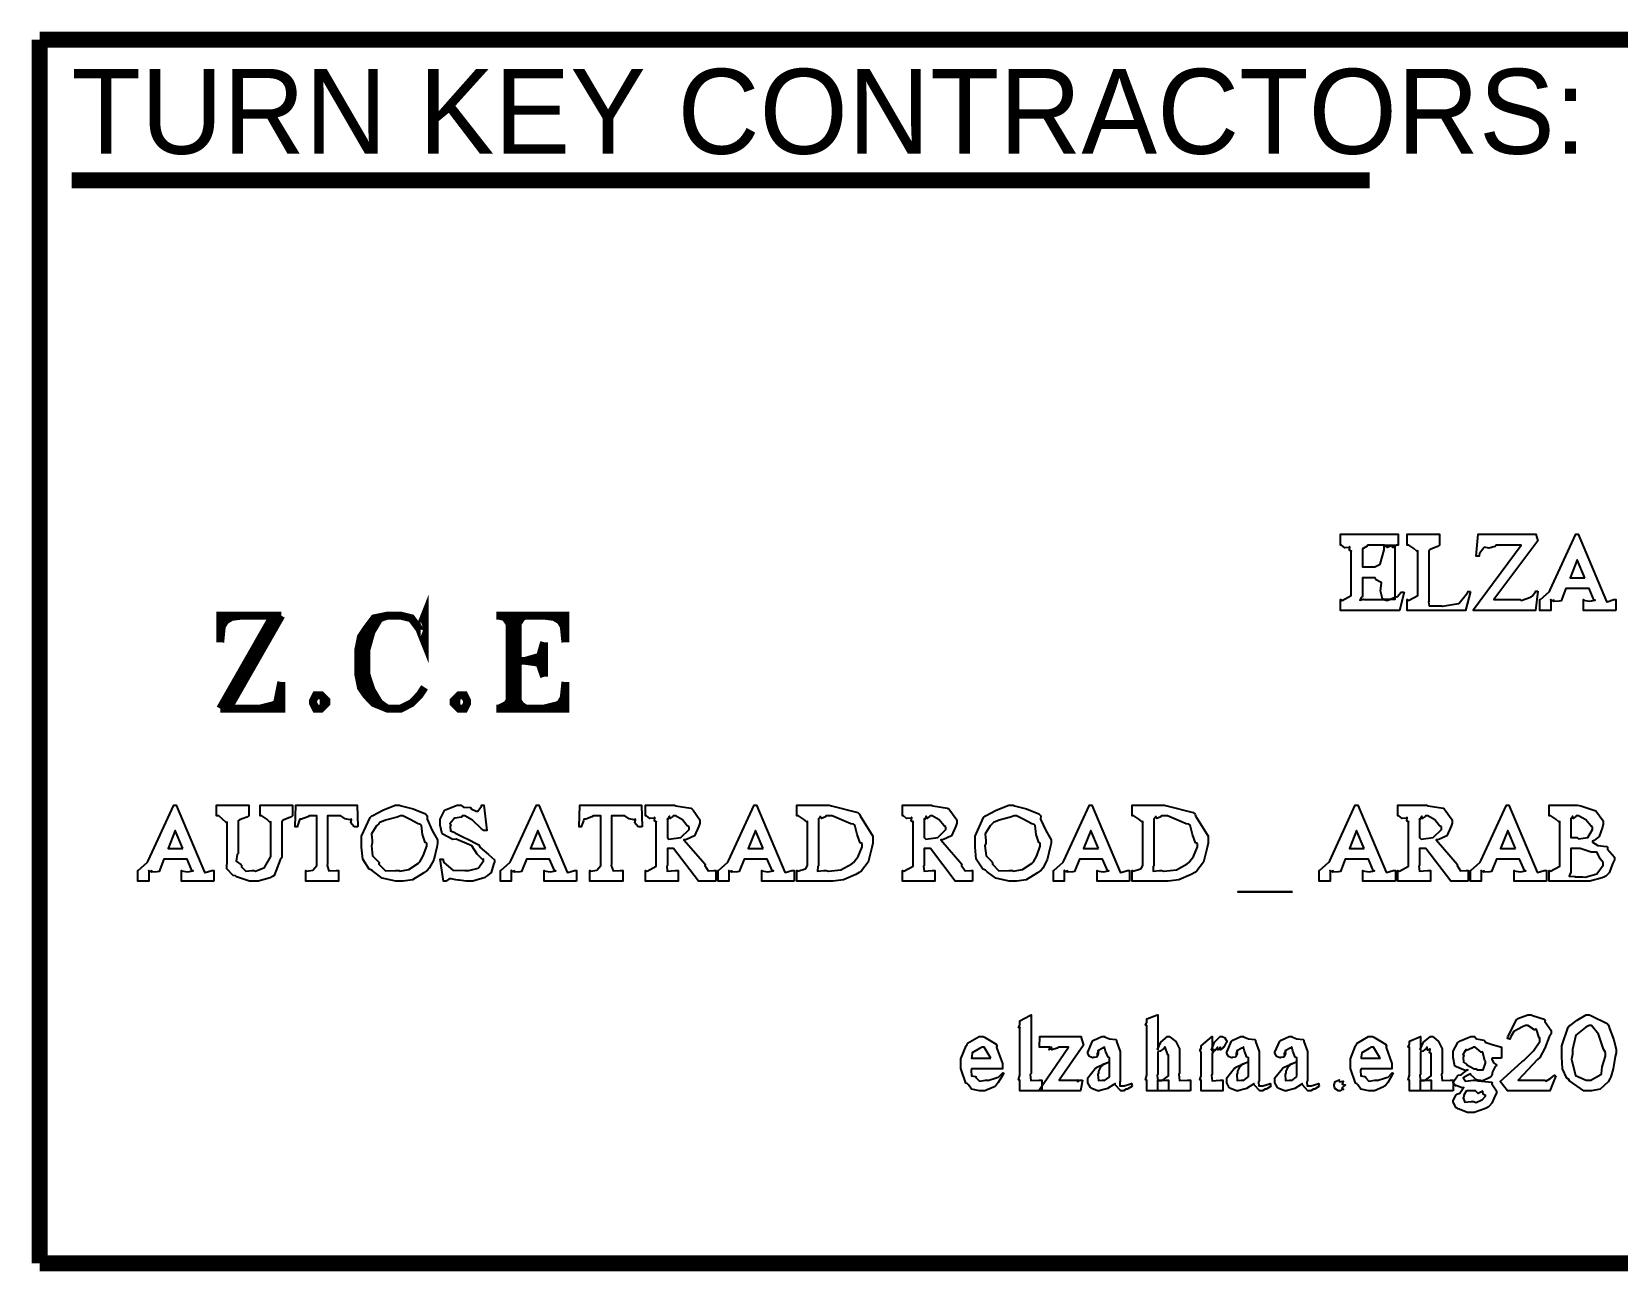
# Model space of a CAD drawing. Extents: x -4.2 to 11.2, y -10.2 to 0.5.
# Drawn here: x 9.066 to 10.062, y -9.132 to -8.354 of the extents above; entities that cross this region are included whole.
import ezdxf

# ---------------------------------------------------------------- set-up
doc = ezdxf.new("R2010")
doc.units = 0
doc.header["$MEASUREMENT"] = 0

msp = doc.modelspace()

# ---------------------------------------------------------------- linework, layer by layer
at = {"color": 0}
for points, const_width in [([(11.13613, -8.35889), (9.07114, -8.35889), (11.13613, -8.35889), (9.07114, -8.35889), (11.13613, -8.35889)], 0.01), ([(9.24447, -8.77057), (9.24279, -8.77393), (9.24279, -8.77556), (9.24447, -8.77892), (9.24779, -8.77892), (9.25115, -8.77556), (9.25115, -8.77393), (9.24779, -8.77057), (9.24447, -8.77057)], 0.005), ([(9.33449, -8.77057), (9.33112, -8.77393), (9.33112, -8.77556), (9.33449, -8.77892), (9.33779, -8.77892), (9.33947, -8.77556), (9.33947, -8.77393), (9.33779, -8.77057), (9.33449, -8.77057)], 0.005), ([(9.24447, -8.77393), (9.24447, -8.77556), (9.24779, -8.77556), (9.24779, -8.77393), (9.24447, -8.77393)], 0.005), ([(9.33449, -8.77393), (9.33449, -8.77556), (9.33779, -8.77556), (9.33779, -8.77393), (9.33449, -8.77393)], 0.005)]:
    msp.add_lwpolyline(points, close=True, dxfattribs=dict(at, const_width=const_width))
for points, const_width in [([(9.07114, -9.12723), (9.07114, -8.35889)], 0.01), ([(9.09115, -8.44721), (9.90615, -8.44721)], 0.01), ([(9.30947, -8.72891), (9.31278, -8.72054), (9.31278, -8.73725), (9.30947, -8.72891), (9.30449, -8.72223), (9.29781, -8.72054), (9.28946, -8.72054), (9.28115, -8.72223), (9.27617, -8.72891), (9.27281, -8.73389), (9.27111, -8.74225), (9.27111, -8.75722), (9.27281, -8.76557), (9.27617, -8.77057), (9.28115, -8.77556), (9.28946, -8.77892), (9.29781, -8.77892), (9.30449, -8.77556), (9.30947, -8.77057), (9.31278, -8.76557)], 0.005), ([(9.22283, -8.72054), (9.18447, -8.72054), (9.18447, -8.73725)], 0.005), ([(9.21779, -8.72054), (9.18447, -8.77892)], 0.005), ([(9.18615, -8.72054), (9.18447, -8.73725)], 0.005), ([(9.18947, -8.72054), (9.18447, -8.72891)], 0.005), ([(9.19283, -8.72054), (9.18447, -8.72559)], 0.005), ([(9.19782, -8.72054), (9.18447, -8.72223)], 0.005), ([(9.21947, -8.72054), (9.18615, -8.77892)], 0.005), ([(9.22283, -8.72054), (9.18947, -8.77892)], 0.005), ([(9.28946, -8.72054), (9.28446, -8.72223), (9.27947, -8.73059), (9.27617, -8.74225), (9.27617, -8.75722), (9.27947, -8.76725), (9.28446, -8.77556), (9.28946, -8.77892)], 0.005), ([(9.35782, -8.72054), (9.40117, -8.72054), (9.40117, -8.73725)], 0.005), ([(9.3595, -8.72054), (9.36611, -8.72223)], 0.005), ([(9.36281, -8.72054), (9.36611, -8.72559)], 0.005), ([(9.36611, -8.72054), (9.36611, -8.77892)], 0.005), ([(9.37117, -8.72054), (9.37117, -8.77892)], 0.005), ([(9.37447, -8.72054), (9.37117, -8.72559)], 0.005), ([(9.37615, -8.72054), (9.37117, -8.72223)], 0.005), ([(9.38782, -8.72054), (9.40117, -8.72223)], 0.005), ([(9.39281, -8.72054), (9.40117, -8.72559)], 0.005), ([(9.39611, -8.72054), (9.40117, -8.72891)], 0.005), ([(9.39949, -8.72054), (9.40117, -8.73725)], 0.005), ([(9.27947, -8.72891), (9.27617, -8.73389), (9.27281, -8.74225), (9.27281, -8.75722), (9.27617, -8.76557), (9.27947, -8.77057)], 0.005), ([(9.36779, -8.72223), (9.36779, -8.77556)], 0.005), ([(9.38782, -8.73725), (9.38446, -8.74892), (9.38782, -8.75891)], 0.005), ([(9.38782, -8.73725), (9.38782, -8.75891)], 0.005), ([(9.38782, -8.74556), (9.37615, -8.74892), (9.38782, -8.75054)], 0.005), ([(9.37117, -8.74892), (9.38782, -8.74892)], 0.005), ([(9.38782, -8.74225), (9.38282, -8.74892), (9.38782, -8.75391)], 0.005), ([(9.18447, -8.77892), (9.22283, -8.77892), (9.22283, -8.76221)], 0.005), ([(9.21779, -8.77892), (9.22283, -8.77057)], 0.005), ([(9.21947, -8.77892), (9.22283, -8.76221)], 0.005), ([(9.35782, -8.77892), (9.40117, -8.77892), (9.40117, -8.76221)], 0.005), ([(9.39611, -8.77892), (9.40117, -8.77057)], 0.005), ([(9.39949, -8.77892), (9.40117, -8.76221)], 0.005), ([(9.20949, -8.77892), (9.22283, -8.77556)], 0.005), ([(9.21447, -8.77892), (9.22283, -8.77393)], 0.005), ([(9.36611, -8.77556), (9.3595, -8.77892)], 0.005), ([(9.36611, -8.77393), (9.36281, -8.77892)], 0.005), ([(9.37117, -8.77393), (9.37447, -8.77892)], 0.005), ([(9.37117, -8.77556), (9.37615, -8.77892)], 0.005), ([(9.38782, -8.77892), (9.40117, -8.77556)], 0.005), ([(9.39281, -8.77892), (9.40117, -8.77393)], 0.005), ([(11.13613, -9.12723), (9.07114, -9.12723)], 0.01)]:
    msp.add_lwpolyline(points, dxfattribs=dict(at, const_width=const_width))
for points in [[(9.92775, -8.70574), (9.92471, -8.71724), (9.88782, -8.71724), (9.88782, -8.7105), (9.88874, -8.711), (9.89454, -8.70785), (9.89454, -8.70682), (9.89454, -8.67991), (9.89443, -8.67996), (9.8934, -8.67948), (9.89362, -8.67742), (9.89346, -8.67731), (9.89303, -8.67774), (9.89047, -8.67802), (9.88847, -8.67622), (9.88782, -8.67622), (9.88782, -8.66949), (9.92406, -8.66949), (9.92406, -8.67622), (9.92275, -8.67622), (9.92238, -8.67671), (9.92058, -8.67785), (9.9201, -8.67622), (9.91993, -8.67622), (9.91956, -8.67677), (9.91728, -8.67785), (9.91549, -8.67622), (9.91494, -8.67622), (9.90496, -8.67622), (9.90442, -8.67692), (9.90192, -8.67845), (9.90149, -8.67856), (9.90149, -8.67861), (9.90149, -8.68989), (9.90931, -8.68989), (9.90931, -8.68989), (9.91272, -8.68816), (9.91517, -8.67921), (9.91517, -8.67622), (9.92189, -8.67622), (9.92189, -8.7105), (9.91517, -8.7105), (9.91412, -8.70991), (9.91293, -8.70497), (9.91353, -8.70009), (9.91321, -8.69945), (9.91239, -8.69934), (9.91011, -8.69798), (9.90946, -8.69684), (9.90931, -8.69684), (9.90149, -8.69684), (9.90149, -8.70856), (9.901, -8.70893), (9.89997, -8.71073), (9.90219, -8.71018), (9.90236, -8.71029), (9.90236, -8.71035), (9.90415, -8.7105), (9.90475, -8.7105), (9.91494, -8.7105), (9.91494, -8.7105), (9.917, -8.71095), (9.92156, -8.70921), (9.92211, -8.70899), (9.92211, -8.70899), (9.92346, -8.70856), (9.92558, -8.70606), (9.92579, -8.70574), (9.92775, -8.70574)], [(9.96947, -8.70529), (9.96621, -8.71724), (9.92954, -8.71724), (9.92954, -8.7105), (9.93046, -8.711), (9.93626, -8.70785), (9.93626, -8.70682), (9.93626, -8.67991), (9.93578, -8.68002), (9.93371, -8.67834), (9.93057, -8.67622), (9.92954, -8.67622), (9.92954, -8.66949), (9.94993, -8.66949), (9.94993, -8.67622), (9.94858, -8.67709), (9.94403, -8.67893), (9.94321, -8.68013), (9.94321, -8.68056), (9.94321, -8.71181), (9.94294, -8.71197), (9.94349, -8.71442), (9.94929, -8.71442), (9.95124, -8.71442), (9.95189, -8.71463), (9.96176, -8.71295), (9.96231, -8.71268), (9.96231, -8.71268), (9.96751, -8.70622), (9.96794, -8.70529), (9.96947, -8.70529)], [(10.01162, -8.70509), (10.0101, -8.71724), (9.97126, -8.71724), (9.97126, -8.71659), (10.00121, -8.67622), (9.98558, -8.67622), (9.98482, -8.67709), (9.98092, -8.67828), (9.97821, -8.67763), (9.97776, -8.67796), (9.97707, -8.67882), (9.97494, -8.68154), (9.97478, -8.68272), (9.97474, -8.68317), (9.973, -8.68317), (9.97429, -8.66949), (10.01032, -8.66949), (10.01162, -8.67361), (9.98406, -8.7105), (10.00056, -8.7105), (10.00115, -8.71106), (10.00707, -8.70904), (10.0075, -8.70877), (10.0075, -8.70877), (10.00799, -8.70834), (10.0101, -8.70552), (10.01032, -8.70509), (10.01162, -8.70509)], [(10.06072, -8.71724), (10.04032, -8.71724), (10.04032, -8.7105), (10.04038, -8.71089), (10.04418, -8.71143), (10.04769, -8.71073), (10.04769, -8.71073), (10.0476, -8.71078), (10.04715, -8.71089), (10.04706, -8.71095), (10.04379, -8.70356), (10.02925, -8.70356), (10.02622, -8.71116), (10.02508, -8.71143), (10.02144, -8.7117), (10.02165, -8.71073), (10.02165, -8.71073), (10.02128, -8.71095), (10.02003, -8.71138), (10.01976, -8.7105), (10.01971, -8.7105), (10.01971, -8.71724), (10.01297, -8.71724), (10.01297, -8.7105), (10.01314, -8.71061), (10.01906, -8.70541), (10.01949, -8.70443), (10.03554, -8.66949), (10.03707, -8.66949), (10.05486, -8.7116), (10.05514, -8.71186), (10.05931, -8.7105), (10.06072, -8.7105), (10.06072, -8.71724)], [(10.04119, -8.69684), (10.03642, -8.68556), (10.03186, -8.69684), (10.04119, -8.69684)], [(9.18057, -8.88721), (9.16017, -8.88721), (9.16017, -8.88049), (9.16022, -8.88086), (9.16401, -8.88141), (9.16754, -8.8807), (9.16754, -8.8807), (9.16744, -8.88075), (9.167, -8.88086), (9.1669, -8.88092), (9.16364, -8.87354), (9.1491, -8.87354), (9.14607, -8.88114), (9.14492, -8.88141), (9.14129, -8.88168), (9.1415, -8.8807), (9.1415, -8.8807), (9.14113, -8.88092), (9.13988, -8.88135), (9.13961, -8.88049), (9.13956, -8.88049), (9.13956, -8.88721), (9.13282, -8.88721), (9.13282, -8.88049), (9.13299, -8.8806), (9.1389, -8.87539), (9.13933, -8.87441), (9.15539, -8.83948), (9.15692, -8.83948), (9.17471, -8.88157), (9.17499, -8.88184), (9.17915, -8.88049), (9.18057, -8.88049), (9.18057, -8.88721)], [(9.22989, -8.8462), (9.22858, -8.84706), (9.22408, -8.84891), (9.22315, -8.84995), (9.22315, -8.85032), (9.22315, -8.87246), (9.22201, -8.87386), (9.21828, -8.88374), (9.21729, -8.88439), (9.21589, -8.8851), (9.20829, -8.88721), (9.20579, -8.88721), (9.20286, -8.88721), (9.19478, -8.8845), (9.19408, -8.88396), (9.19256, -8.88368), (9.18865, -8.8795), (9.18888, -8.87386), (9.18888, -8.87202), (9.18888, -8.85032), (9.18828, -8.85038), (9.18367, -8.8462), (9.18214, -8.8462), (9.18214, -8.83948), (9.20254, -8.83948), (9.20254, -8.8462), (9.20118, -8.84706), (9.19663, -8.84875), (9.19582, -8.84939), (9.19582, -8.84967), (9.19582, -8.86985), (9.19506, -8.87056), (9.19457, -8.87463), (9.19744, -8.87679), (9.19776, -8.87722), (9.19793, -8.87821), (9.20064, -8.88092), (9.20433, -8.88049), (9.20558, -8.88049), (9.20656, -8.88103), (9.21236, -8.87864), (9.21621, -8.87186), (9.21621, -8.86963), (9.21621, -8.8501), (9.21572, -8.85021), (9.21372, -8.84831), (9.21051, -8.8462), (9.20949, -8.8462), (9.20949, -8.83948), (9.22989, -8.83948), (9.22989, -8.8462)], [(9.27096, -8.85314), (9.269, -8.85314), (9.26829, -8.85303), (9.26644, -8.85064), (9.26694, -8.84848), (9.26683, -8.84836), (9.26607, -8.84875), (9.26287, -8.8481), (9.2601, -8.8462), (9.25924, -8.8462), (9.25186, -8.8462), (9.25186, -8.87657), (9.25153, -8.87745), (9.25272, -8.88081), (9.25728, -8.88049), (9.25881, -8.88049), (9.25881, -8.88721), (9.23818, -8.88721), (9.23818, -8.88049), (9.23872, -8.88097), (9.24253, -8.88032), (9.24512, -8.8775), (9.24512, -8.87657), (9.24512, -8.8462), (9.24057, -8.8462), (9.23949, -8.84696), (9.23558, -8.84842), (9.23456, -8.84825), (9.2345, -8.84836), (9.23411, -8.84939), (9.23292, -8.85249), (9.23276, -8.85314), (9.23146, -8.85314), (9.23189, -8.83948), (9.27051, -8.83948), (9.27096, -8.85314)], [(9.32092, -8.86334), (9.32038, -8.86584), (9.31853, -8.87392), (9.31565, -8.87913), (9.31463, -8.88027), (9.3124, -8.88195), (9.30524, -8.88635), (9.29939, -8.88721), (9.29749, -8.88721), (9.29467, -8.88721), (9.28625, -8.88548), (9.28083, -8.88141), (9.27969, -8.88027), (9.27806, -8.87973), (9.27399, -8.87354), (9.27318, -8.86589), (9.27318, -8.86334), (9.27318, -8.85906), (9.2786, -8.84728), (9.27969, -8.8462), (9.28024, -8.84614), (9.28653, -8.84278), (9.29439, -8.83948), (9.29706, -8.83948), (9.29803, -8.83996), (9.30557, -8.84191), (9.31332, -8.84506), (9.31442, -8.8462), (9.31436, -8.84836), (9.31756, -8.85542), (9.32092, -8.86134), (9.32092, -8.86334)], [(9.31419, -8.86334), (9.31322, -8.86302), (9.31154, -8.85807), (9.31094, -8.85238), (9.31029, -8.85163), (9.30876, -8.85135), (9.30378, -8.84853), (9.29922, -8.8462), (9.29769, -8.8462), (9.29547, -8.84717), (9.28826, -8.84907), (9.28474, -8.85038), (9.28403, -8.85118), (9.28263, -8.85243), (9.27953, -8.85753), (9.2799, -8.86188), (9.2799, -8.86334), (9.27936, -8.86513), (9.28012, -8.87132), (9.28349, -8.87468), (9.28425, -8.87549), (9.28414, -8.87668), (9.28821, -8.8807), (9.2945, -8.88049), (9.29661, -8.88049), (9.29721, -8.88103), (9.3029, -8.87995), (9.30904, -8.87593), (9.30985, -8.87506), (9.30985, -8.87506), (9.31197, -8.87127), (9.31419, -8.86529), (9.31419, -8.86334)], [(9.35657, -8.87506), (9.35608, -8.87674), (9.3545, -8.88178), (9.35233, -8.88363), (9.35157, -8.88417), (9.35071, -8.88493), (9.34306, -8.88721), (9.34051, -8.88721), (9.33882, -8.88721), (9.33443, -8.88667), (9.33378, -8.88656), (9.33247, -8.8865), (9.32954, -8.88591), (9.32857, -8.88591), (9.32797, -8.88596), (9.32646, -8.88699), (9.3264, -8.88721), (9.32467, -8.88721), (9.3225, -8.87354), (9.32424, -8.87354), (9.32478, -8.87554), (9.33053, -8.88043), (9.33801, -8.88049), (9.34051, -8.88049), (9.34056, -8.88064), (9.34631, -8.87902), (9.34681, -8.87875), (9.34681, -8.87875), (9.34772, -8.8775), (9.34983, -8.87452), (9.34983, -8.87354), (9.34908, -8.8737), (9.34588, -8.87034), (9.3424, -8.86507), (9.34094, -8.86442), (9.33269, -8.86095), (9.33058, -8.86117), (9.32374, -8.85764), (9.3225, -8.85211), (9.3225, -8.85032), (9.3225, -8.84836), (9.32537, -8.84295), (9.32597, -8.8425), (9.32629, -8.84224), (9.33318, -8.83948), (9.33551, -8.83948), (9.33551, -8.83948), (9.33719, -8.84071), (9.34149, -8.8411), (9.34203, -8.84142), (9.34203, -8.84191), (9.34513, -8.84338), (9.34615, -8.84338), (9.34615, -8.84338), (9.34843, -8.84011), (9.34854, -8.83948), (9.35006, -8.83948), (9.35179, -8.85553), (9.35006, -8.85553), (9.34821, -8.85428), (9.34283, -8.84902), (9.33796, -8.8462), (9.33639, -8.8462), (9.336, -8.84702), (9.33172, -8.84761), (9.33139, -8.84793), (9.33064, -8.8487), (9.32863, -8.85124), (9.32922, -8.852), (9.32922, -8.85227), (9.32885, -8.85292), (9.32911, -8.85564), (9.33172, -8.85667), (9.33226, -8.85704), (9.33226, -8.85704), (9.33813, -8.86009), (9.33899, -8.86052), (9.34681, -8.86442), (9.34756, -8.86589), (9.35282, -8.87045), (9.35657, -8.87386), (9.35657, -8.87506)], [(9.40822, -8.88721), (9.38782, -8.88721), (9.38782, -8.88049), (9.38787, -8.88086), (9.39167, -8.88141), (9.39519, -8.8807), (9.39519, -8.8807), (9.39508, -8.88075), (9.39465, -8.88086), (9.39454, -8.88092), (9.39129, -8.87354), (9.37675, -8.87354), (9.37371, -8.88114), (9.37257, -8.88141), (9.36893, -8.88168), (9.36915, -8.8807), (9.36915, -8.8807), (9.36878, -8.88092), (9.36753, -8.88135), (9.36725, -8.88049), (9.36719, -8.88049), (9.36719, -8.88721), (9.36047, -8.88721), (9.36047, -8.88049), (9.36064, -8.8806), (9.36656, -8.87539), (9.36699, -8.87441), (9.38304, -8.83948), (9.38456, -8.83948), (9.40236, -8.88157), (9.40263, -8.88184), (9.40681, -8.88049), (9.40822, -8.88049), (9.40822, -8.88721)], [(9.44929, -8.85314), (9.44733, -8.85314), (9.44663, -8.85303), (9.44478, -8.85064), (9.44526, -8.84848), (9.44517, -8.84836), (9.4444, -8.84875), (9.44121, -8.8481), (9.43843, -8.8462), (9.43757, -8.8462), (9.43019, -8.8462), (9.43019, -8.87657), (9.42986, -8.87745), (9.43106, -8.88081), (9.43561, -8.88049), (9.43714, -8.88049), (9.43714, -8.88721), (9.41651, -8.88721), (9.41651, -8.88049), (9.41706, -8.88097), (9.42086, -8.88032), (9.42346, -8.8775), (9.42346, -8.87657), (9.42346, -8.8462), (9.4189, -8.8462), (9.41782, -8.84696), (9.41392, -8.84842), (9.41287, -8.84825), (9.41283, -8.84836), (9.41244, -8.84939), (9.41125, -8.85249), (9.4111, -8.85314), (9.40979, -8.85314), (9.41022, -8.83948), (9.44885, -8.83948), (9.44929, -8.85314)], [(9.49557, -8.88721), (9.48471, -8.88721), (9.46908, -8.86681), (9.46518, -8.86681), (9.46518, -8.87745), (9.46475, -8.87793), (9.46513, -8.88092), (9.47017, -8.88049), (9.4719, -8.88049), (9.4719, -8.88721), (9.45151, -8.88721), (9.45151, -8.88049), (9.45243, -8.88097), (9.45824, -8.87782), (9.45824, -8.87679), (9.45824, -8.84989), (9.45813, -8.84995), (9.4571, -8.84945), (9.45732, -8.84739), (9.45715, -8.84728), (9.45672, -8.84771), (9.45417, -8.84799), (9.45217, -8.8462), (9.45151, -8.8462), (9.45151, -8.83948), (9.46974, -8.83948), (9.4705, -8.83996), (9.47989, -8.84142), (9.48058, -8.84185), (9.48129, -8.84261), (9.48558, -8.8487), (9.48558, -8.85075), (9.48504, -8.85282), (9.48228, -8.85884), (9.47722, -8.86106), (9.4756, -8.86139), (9.48883, -8.87657), (9.48867, -8.8775), (9.4909, -8.88081), (9.49438, -8.88049), (9.49557, -8.88049), (9.49557, -8.88721)], [(9.47885, -8.85314), (9.47771, -8.85249), (9.47462, -8.8487), (9.47028, -8.8462), (9.46887, -8.8462), (9.46854, -8.84674), (9.46681, -8.84793), (9.46649, -8.84642), (9.46649, -8.84642), (9.46632, -8.84696), (9.46535, -8.84859), (9.46518, -8.84816), (9.46518, -8.84816), (9.46518, -8.85986), (9.46621, -8.86091), (9.47369, -8.85986), (9.47885, -8.85482), (9.47885, -8.85314)], [(9.54482, -8.88721), (9.52443, -8.88721), (9.52443, -8.88049), (9.52449, -8.88086), (9.52828, -8.88141), (9.53181, -8.8807), (9.53181, -8.8807), (9.53169, -8.88075), (9.53126, -8.88086), (9.53115, -8.88092), (9.5279, -8.87354), (9.51336, -8.87354), (9.51032, -8.88114), (9.50918, -8.88141), (9.50554, -8.88168), (9.50576, -8.8807), (9.50576, -8.8807), (9.50539, -8.88092), (9.50414, -8.88135), (9.50386, -8.88049), (9.50381, -8.88049), (9.50381, -8.88721), (9.49708, -8.88721), (9.49708, -8.88049), (9.49725, -8.8806), (9.50315, -8.87539), (9.5036, -8.87441), (9.51965, -8.83948), (9.52117, -8.83948), (9.53897, -8.88157), (9.53924, -8.88184), (9.54342, -8.88049), (9.54482, -8.88049), (9.54482, -8.88721)], [(9.59414, -8.86334), (9.5936, -8.86616), (9.59121, -8.87528), (9.58708, -8.8807), (9.58568, -8.88178), (9.58346, -8.88314), (9.57581, -8.8865), (9.56903, -8.88721), (9.56679, -8.88721), (9.5464, -8.88721), (9.5464, -8.88049), (9.54706, -8.88103), (9.55172, -8.87956), (9.55204, -8.87941), (9.55204, -8.87941), (9.55313, -8.87745), (9.55313, -8.87679), (9.55313, -8.84989), (9.55264, -8.84999), (9.55058, -8.84831), (9.54743, -8.8462), (9.5464, -8.8462), (9.5464, -8.83948), (9.56679, -8.83948), (9.56821, -8.83996), (9.58471, -8.84414), (9.58589, -8.84511), (9.58628, -8.8462), (9.59414, -8.85906), (9.59414, -8.86334)], [(9.58742, -8.86356), (9.58628, -8.86313), (9.58438, -8.85803), (9.58286, -8.85217), (9.58199, -8.85141), (9.58036, -8.85118), (9.56869, -8.8462), (9.56485, -8.8462), (9.56436, -8.84679), (9.56192, -8.84793), (9.56115, -8.84663), (9.56115, -8.84663), (9.56104, -8.84711), (9.56007, -8.84821), (9.56007, -8.84859), (9.56007, -8.87767), (9.55958, -8.87816), (9.55953, -8.88097), (9.56349, -8.88049), (9.56485, -8.88049), (9.56631, -8.88103), (9.57418, -8.8801), (9.58101, -8.87631), (9.58199, -8.87549), (9.58199, -8.87549), (9.58503, -8.87181), (9.58742, -8.86561), (9.58742, -8.86356)], [(9.65681, -8.88721), (9.64596, -8.88721), (9.63033, -8.86681), (9.62642, -8.86681), (9.62642, -8.87745), (9.62599, -8.87793), (9.62638, -8.88092), (9.63142, -8.88049), (9.63315, -8.88049), (9.63315, -8.88721), (9.61275, -8.88721), (9.61275, -8.88049), (9.61367, -8.88097), (9.61947, -8.87782), (9.61947, -8.87679), (9.61947, -8.84989), (9.61938, -8.84995), (9.61833, -8.84945), (9.61856, -8.84739), (9.61839, -8.84728), (9.61796, -8.84771), (9.6154, -8.84799), (9.6134, -8.8462), (9.61275, -8.8462), (9.61275, -8.83948), (9.63099, -8.83948), (9.63174, -8.83996), (9.64113, -8.84142), (9.64183, -8.84185), (9.64254, -8.84261), (9.64682, -8.8487), (9.64682, -8.85075), (9.64628, -8.85282), (9.64351, -8.85884), (9.63847, -8.86106), (9.63683, -8.86139), (9.65008, -8.87657), (9.64992, -8.8775), (9.65214, -8.88081), (9.65561, -8.88049), (9.65681, -8.88049), (9.65681, -8.88721)], [(9.6401, -8.85314), (9.63896, -8.85249), (9.63586, -8.8487), (9.63153, -8.8462), (9.63011, -8.8462), (9.62979, -8.84674), (9.62806, -8.84793), (9.62772, -8.84642), (9.62772, -8.84642), (9.62756, -8.84696), (9.62658, -8.84859), (9.62642, -8.84816), (9.62642, -8.84816), (9.62642, -8.85986), (9.62746, -8.86091), (9.63494, -8.85986), (9.6401, -8.85482), (9.6401, -8.85314)], [(9.70607, -8.86334), (9.70553, -8.86584), (9.70368, -8.87392), (9.70081, -8.87913), (9.69978, -8.88027), (9.69756, -8.88195), (9.69039, -8.88635), (9.68453, -8.88721), (9.68262, -8.88721), (9.67981, -8.88721), (9.6714, -8.88548), (9.66597, -8.88141), (9.66483, -8.88027), (9.66321, -8.87973), (9.65914, -8.87354), (9.65832, -8.86589), (9.65832, -8.86334), (9.65832, -8.85906), (9.66375, -8.84728), (9.66483, -8.8462), (9.66538, -8.84614), (9.67167, -8.84278), (9.67954, -8.83948), (9.68219, -8.83948), (9.68317, -8.83996), (9.69071, -8.84191), (9.69847, -8.84506), (9.69956, -8.8462), (9.6995, -8.84836), (9.70271, -8.85542), (9.70607, -8.86134), (9.70607, -8.86334)], [(9.69933, -8.86334), (9.69836, -8.86302), (9.69668, -8.85807), (9.69608, -8.85238), (9.69543, -8.85163), (9.69392, -8.85135), (9.68892, -8.84853), (9.68436, -8.8462), (9.68285, -8.8462), (9.68062, -8.84717), (9.6734, -8.84907), (9.66987, -8.85038), (9.66918, -8.85118), (9.66776, -8.85243), (9.66467, -8.85753), (9.66506, -8.86188), (9.66506, -8.86334), (9.66451, -8.86513), (9.66526, -8.87132), (9.66864, -8.87468), (9.66939, -8.87549), (9.66928, -8.87668), (9.67335, -8.8807), (9.67964, -8.88049), (9.68176, -8.88049), (9.68236, -8.88103), (9.68806, -8.87995), (9.69418, -8.87593), (9.695, -8.87506), (9.695, -8.87506), (9.69711, -8.87127), (9.69933, -8.86529), (9.69933, -8.86334)], [(9.75539, -8.88721), (9.73499, -8.88721), (9.73499, -8.88049), (9.73504, -8.88086), (9.73883, -8.88141), (9.74236, -8.8807), (9.74236, -8.8807), (9.74225, -8.88075), (9.74182, -8.88086), (9.74171, -8.88092), (9.73846, -8.87354), (9.72392, -8.87354), (9.72088, -8.88114), (9.71974, -8.88141), (9.7161, -8.88168), (9.71632, -8.8807), (9.71632, -8.8807), (9.71594, -8.88092), (9.71469, -8.88135), (9.71442, -8.88049), (9.71436, -8.88049), (9.71436, -8.88721), (9.70764, -8.88721), (9.70764, -8.88049), (9.70781, -8.8806), (9.71372, -8.87539), (9.71415, -8.87441), (9.73021, -8.83948), (9.73172, -8.83948), (9.74953, -8.88157), (9.74979, -8.88184), (9.75397, -8.88049), (9.75539, -8.88049), (9.75539, -8.88721)], [(9.80469, -8.86334), (9.80415, -8.86616), (9.80176, -8.87528), (9.79765, -8.8807), (9.79624, -8.88178), (9.79401, -8.88314), (9.78636, -8.8865), (9.77958, -8.88721), (9.77736, -8.88721), (9.75696, -8.88721), (9.75696, -8.88049), (9.75761, -8.88103), (9.76228, -8.87956), (9.7626, -8.87941), (9.7626, -8.87941), (9.76368, -8.87745), (9.76368, -8.87679), (9.76368, -8.84989), (9.76319, -8.84999), (9.76114, -8.84831), (9.75799, -8.8462), (9.75696, -8.8462), (9.75696, -8.83948), (9.77736, -8.83948), (9.77876, -8.83996), (9.79526, -8.84414), (9.79646, -8.84511), (9.79683, -8.8462), (9.80469, -8.85906), (9.80469, -8.86334)], [(9.79797, -8.86356), (9.79683, -8.86313), (9.79493, -8.85803), (9.79342, -8.85217), (9.79254, -8.85141), (9.79092, -8.85118), (9.77925, -8.8462), (9.7754, -8.8462), (9.77492, -8.84679), (9.77247, -8.84793), (9.77171, -8.84663), (9.77171, -8.84663), (9.77161, -8.84711), (9.77063, -8.84821), (9.77063, -8.84859), (9.77063, -8.87767), (9.77014, -8.87816), (9.77008, -8.88097), (9.77404, -8.88049), (9.7754, -8.88049), (9.77686, -8.88103), (9.78474, -8.8801), (9.79157, -8.87631), (9.79254, -8.87549), (9.79254, -8.87549), (9.79558, -8.87181), (9.79797, -8.86561), (9.79797, -8.86356)], [(9.92221, -8.88721), (9.90182, -8.88721), (9.90182, -8.88049), (9.90186, -8.88086), (9.90567, -8.88141), (9.90919, -8.8807), (9.90919, -8.8807), (9.90908, -8.88075), (9.90865, -8.88086), (9.90854, -8.88092), (9.90529, -8.87354), (9.89075, -8.87354), (9.88771, -8.88114), (9.88657, -8.88141), (9.88293, -8.88168), (9.88315, -8.8807), (9.88315, -8.8807), (9.88276, -8.88092), (9.88153, -8.88135), (9.88125, -8.88049), (9.88119, -8.88049), (9.88119, -8.88721), (9.87447, -8.88721), (9.87447, -8.88049), (9.87464, -8.8806), (9.88054, -8.87539), (9.88099, -8.87441), (9.89704, -8.83948), (9.89856, -8.83948), (9.91635, -8.88157), (9.91662, -8.88184), (9.92081, -8.88049), (9.92221, -8.88049), (9.92221, -8.88721)], [(9.96783, -8.88721), (9.95699, -8.88721), (9.94136, -8.86681), (9.93746, -8.86681), (9.93746, -8.87745), (9.93703, -8.87793), (9.9374, -8.88092), (9.94244, -8.88049), (9.94418, -8.88049), (9.94418, -8.88721), (9.92379, -8.88721), (9.92379, -8.88049), (9.92471, -8.88097), (9.93051, -8.87782), (9.93051, -8.87679), (9.93051, -8.84989), (9.9304, -8.84995), (9.92937, -8.84945), (9.9296, -8.84739), (9.92943, -8.84728), (9.929, -8.84771), (9.92644, -8.84799), (9.92443, -8.8462), (9.92379, -8.8462), (9.92379, -8.83948), (9.94201, -8.83948), (9.94278, -8.83996), (9.95217, -8.84142), (9.95286, -8.84185), (9.95357, -8.84261), (9.95786, -8.8487), (9.95786, -8.85075), (9.95732, -8.85282), (9.95454, -8.85884), (9.9495, -8.86106), (9.94787, -8.86139), (9.96111, -8.87657), (9.96094, -8.8775), (9.96318, -8.88081), (9.96665, -8.88049), (9.96783, -8.88049), (9.96783, -8.88721)], [(9.95113, -8.85314), (9.94999, -8.85249), (9.9469, -8.8487), (9.94256, -8.8462), (9.94115, -8.8462), (9.94082, -8.84674), (9.93908, -8.84793), (9.93876, -8.84642), (9.93876, -8.84642), (9.9386, -8.84696), (9.93763, -8.84859), (9.93746, -8.84816), (9.93746, -8.84816), (9.93746, -8.85986), (9.93849, -8.86091), (9.94597, -8.85986), (9.95113, -8.85482), (9.95113, -8.85314)], [(10.0171, -8.88721), (9.99671, -8.88721), (9.99671, -8.88049), (9.99676, -8.88086), (10.00056, -8.88141), (10.00408, -8.8807), (10.00408, -8.8807), (10.00397, -8.88075), (10.00354, -8.88086), (10.00343, -8.88092), (10.00018, -8.87354), (9.98564, -8.87354), (9.9826, -8.88114), (9.98146, -8.88141), (9.97782, -8.88168), (9.97804, -8.8807), (9.97804, -8.8807), (9.97767, -8.88092), (9.97642, -8.88135), (9.97614, -8.88049), (9.97608, -8.88049), (9.97608, -8.88721), (9.96936, -8.88721), (9.96936, -8.88049), (9.96953, -8.8806), (9.97543, -8.87539), (9.97587, -8.87441), (9.99193, -8.83948), (9.99344, -8.83948), (10.01124, -8.88157), (10.01151, -8.88184), (10.01569, -8.88049), (10.0171, -8.88049), (10.0171, -8.88721)], [(10.05969, -8.87397), (10.05876, -8.87588), (10.05643, -8.88195), (10.05426, -8.88411), (10.0534, -8.88461), (10.05204, -8.88525), (10.04439, -8.88721), (10.0419, -8.88721), (10.01868, -8.88721), (10.01868, -8.88049), (10.0196, -8.88097), (10.0254, -8.87782), (10.0254, -8.87679), (10.0254, -8.84989), (10.02492, -8.84999), (10.02285, -8.84831), (10.01971, -8.8462), (10.01868, -8.8462), (10.01868, -8.83948), (10.03625, -8.83948), (10.03869, -8.83996), (10.04814, -8.84321), (10.05275, -8.84935), (10.05275, -8.85141), (10.05221, -8.85342), (10.05025, -8.85932), (10.04711, -8.86182), (10.04601, -8.86225), (10.04592, -8.86268), (10.04939, -8.86486), (10.05469, -8.86541), (10.05535, -8.86595), (10.05529, -8.86709), (10.05969, -8.87224), (10.05969, -8.87397)], [(10.04601, -8.85314), (10.04488, -8.85249), (10.04174, -8.8487), (10.03728, -8.8462), (10.03582, -8.8462), (10.0355, -8.84674), (10.03381, -8.84793), (10.03343, -8.84642), (10.03343, -8.84642), (10.03332, -8.84685), (10.03235, -8.84782), (10.03235, -8.84816), (10.03235, -8.85986), (10.03625, -8.85986), (10.03724, -8.86068), (10.04308, -8.85986), (10.04601, -8.85482), (10.04601, -8.85314)], [(9.16104, -8.86681), (9.15626, -8.85553), (9.15171, -8.86681), (9.16104, -8.86681)], [(9.38868, -8.86681), (9.38392, -8.85553), (9.37935, -8.86681), (9.38868, -8.86681)], [(9.52529, -8.86681), (9.52051, -8.85553), (9.51596, -8.86681), (9.52529, -8.86681)], [(9.73585, -8.86681), (9.73108, -8.85553), (9.72651, -8.86681), (9.73585, -8.86681)], [(9.90268, -8.86681), (9.8979, -8.85553), (9.89335, -8.86681), (9.90268, -8.86681)], [(9.99757, -8.86681), (9.99279, -8.85553), (9.98824, -8.86681), (9.99757, -8.86681)], [(10.05275, -8.87549), (10.05258, -8.87554), (10.05079, -8.87316), (10.04894, -8.86931), (10.04819, -8.86899), (10.04515, -8.86899), (10.03832, -8.86681), (10.03604, -8.86681), (10.03235, -8.86681), (10.03235, -8.88222), (10.03192, -8.88243), (10.03132, -8.88423), (10.03468, -8.88428), (10.03517, -8.88439), (10.03517, -8.88445), (10.03875, -8.88461), (10.03994, -8.88461), (10.04146, -8.88482), (10.04862, -8.88266), (10.05275, -8.87728), (10.05275, -8.87549)], [(9.8576, -8.89393), (9.82331, -8.89393), (9.8576, -8.89393)], [(9.70021, -9.01889), (9.68654, -9.01889), (9.68654, -9.01216), (9.68643, -9.01221), (9.68567, -9.01199), (9.68654, -9.00917), (9.68654, -9.00825), (9.68654, -8.97896), (9.68643, -8.97906), (9.68567, -8.97923), (9.68654, -8.97754), (9.68654, -8.977), (9.68649, -8.977), (9.68654, -8.97635), (9.68654, -8.97635), (9.68654, -8.97504), (9.68654, -8.97504), (9.69267, -8.97157), (9.69349, -8.97114), (9.69349, -9.00803), (9.69294, -9.00874), (9.69343, -9.01249), (9.69847, -9.01216), (9.70021, -9.01216), (9.70021, -9.01889)], [(9.79353, -9.01889), (9.77312, -9.01889), (9.77312, -9.01216), (9.77312, -9.01216), (9.77643, -9.0121), (9.77985, -9.0095), (9.77985, -9.00868), (9.77985, -8.99653), (9.77931, -8.99636), (9.77774, -8.99154), (9.77725, -8.99154), (9.77676, -8.99225), (9.77458, -8.99399), (9.77329, -8.99431), (9.77312, -8.99459), (9.77312, -9.00868), (9.77264, -9.00928), (9.77307, -9.01254), (9.77811, -9.01216), (9.77985, -9.01216), (9.77985, -9.01889), (9.76618, -9.01889), (9.76618, -9.01216), (9.76607, -9.01221), (9.76531, -9.01195), (9.76618, -9.00902), (9.76618, -9.00803), (9.76618, -8.97786), (9.76613, -8.97792), (9.76531, -8.97777), (9.76618, -8.97586), (9.76618, -8.97527), (9.76618, -8.97527), (9.76618, -8.97504), (9.76618, -8.97504), (9.76618, -8.97375), (9.76618, -8.97375), (9.77225, -8.97147), (9.77312, -8.97114), (9.77312, -8.99306), (9.7729, -8.99289), (9.77497, -8.98834), (9.7791, -8.98481), (9.7805, -8.98481), (9.78093, -8.98531), (9.78431, -8.98791), (9.78679, -8.99257), (9.78679, -8.99414), (9.78679, -9.00803), (9.78625, -9.00874), (9.78674, -9.01249), (9.79179, -9.01216), (9.79353, -9.01216), (9.79353, -9.01889)], [(10.02296, -9.00956), (10.01928, -9.01889), (9.99258, -9.01889), (9.98803, -9.01303), (10.00169, -9.00066), (10.00278, -8.99979), (10.00896, -8.99382), (10.01297, -8.98785), (10.01297, -8.98591), (10.01243, -8.98568), (10.01081, -8.98036), (10.01037, -8.98004), (10.00961, -8.98059), (10.00528, -8.97786), (10.00386, -8.97786), (10.00201, -8.97879), (9.9966, -8.98173), (9.99453, -8.98525), (9.9941, -8.98654), (9.99258, -8.98611), (9.99279, -8.98509), (9.99822, -8.97439), (9.99908, -8.97375), (9.99914, -8.97359), (10.00544, -8.97114), (10.00756, -8.97114), (10.00832, -8.97163), (10.01564, -8.97402), (10.01624, -8.97461), (10.01601, -8.97538), (10.01992, -8.98113), (10.01992, -8.98307), (10.01878, -8.98503), (10.01607, -8.99203), (10.01287, -8.99795), (10.01146, -8.99935), (9.99931, -9.01216), (10.01581, -9.01216), (10.01581, -9.01216), (10.01661, -9.01275), (10.01922, -9.01141), (10.01949, -9.01129), (10.01938, -9.01135), (10.019, -9.0115), (10.02182, -9.00939), (10.0221, -9.00911), (10.02296, -9.00956)], [(10.06078, -8.99502), (10.06024, -8.99741), (10.05899, -9.0051), (10.05753, -9.01016), (10.05687, -9.01129), (10.05583, -9.01318), (10.05085, -9.01791), (10.04542, -9.01889), (10.04364, -9.01889), (10.04043, -9.01889), (10.03158, -9.0127), (10.03083, -9.0115), (10.02979, -9.01102), (10.02719, -9.00504), (10.02671, -8.99752), (10.02671, -8.99502), (10.02671, -8.99072), (10.03067, -8.97896), (10.03149, -8.97786), (10.03186, -8.97782), (10.03631, -8.97445), (10.04194, -8.97114), (10.04385, -8.97114), (10.04482, -8.97163), (10.05524, -8.97657), (10.056, -8.97766), (10.05665, -8.97982), (10.05936, -8.98693), (10.06078, -8.99295), (10.06078, -8.99502)], [(10.05406, -8.99479), (10.0529, -8.99279), (10.04976, -8.98335), (10.04532, -8.97786), (10.04385, -8.97786), (10.04185, -8.97896), (10.0356, -8.984), (10.03343, -8.99289), (10.03343, -8.99588), (10.03289, -8.99903), (10.03528, -9.00922), (10.042, -9.01216), (10.04428, -9.01216), (10.04456, -9.01249), (10.05122, -9.00868), (10.05167, -9.00803), (10.05167, -9.00803), (10.05204, -9.00391), (10.05406, -8.99707), (10.05406, -8.99479)], [(9.67661, -9.00803), (9.67558, -9.00934), (9.67292, -9.01363), (9.67167, -9.01542), (9.67118, -9.01585), (9.66987, -9.01661), (9.66451, -9.01889), (9.66272, -9.01889), (9.66104, -9.01889), (9.65604, -9.01779), (9.65419, -9.01525), (9.6536, -9.01454), (9.65257, -9.01411), (9.64949, -9.005), (9.64949, -9.00196), (9.64949, -8.99892), (9.65274, -8.99057), (9.65339, -8.98981), (9.65371, -8.98904), (9.66093, -8.98481), (9.66338, -8.98481), (9.66424, -8.98531), (9.67151, -8.9897), (9.67206, -8.99067), (9.67189, -8.99166), (9.67553, -9.00179), (9.67553, -9.00521), (9.65621, -9.00521), (9.65583, -9.0062), (9.65604, -9.00956), (9.65854, -9.00982), (9.65903, -9.01021), (9.65886, -9.01064), (9.6611, -9.01275), (9.66489, -9.01216), (9.66619, -9.01216), (9.66631, -9.01238), (9.67156, -9.01085), (9.67206, -9.01064), (9.67206, -9.01064), (9.67308, -9.01025), (9.67553, -9.00788), (9.67574, -9.0076), (9.67661, -9.00803)], [(9.72571, -9.01216), (9.72462, -9.01889), (9.69879, -9.01889), (9.69879, -9.01802), (9.71703, -8.99154), (9.71074, -8.99154), (9.70981, -8.99214), (9.7065, -8.99322), (9.70639, -8.99154), (9.70639, -8.99154), (9.70607, -8.99198), (9.70487, -8.99322), (9.70553, -8.99154), (9.70553, -8.99154), (9.69879, -8.99154), (9.69901, -8.98481), (9.72483, -8.98481), (9.72636, -8.99024), (9.71117, -9.01216), (9.71899, -9.01216), (9.71899, -9.01216), (9.72207, -9.01216), (9.7231, -9.01216), (9.72294, -9.01227), (9.72267, -9.01298), (9.72414, -9.01216), (9.72462, -9.01216), (9.72571, -9.01216)], [(9.7569, -9.01585), (9.75668, -9.01622), (9.75429, -9.01759), (9.75408, -9.01779), (9.75326, -9.01796), (9.75158, -9.01889), (9.75104, -9.01889), (9.74985, -9.01889), (9.74638, -9.01509), (9.74626, -9.01432), (9.74557, -9.01503), (9.7415, -9.01736), (9.74106, -9.01759), (9.74003, -9.01779), (9.73699, -9.01872), (9.73661, -9.01889), (9.7365, -9.01889), (9.73519, -9.01889), (9.73162, -9.01742), (9.73129, -9.01716), (9.73075, -9.01693), (9.72912, -9.01384), (9.72912, -9.01281), (9.72912, -9.0107), (9.73379, -9.00484), (9.73476, -9.00435), (9.73488, -9.00402), (9.74204, -9.00088), (9.74279, -9.00066), (9.74279, -8.99827), (9.74187, -8.99778), (9.74025, -8.99404), (9.73971, -8.99154), (9.73954, -8.99154), (9.73863, -8.9922), (9.73542, -8.99377), (9.73585, -8.99371), (9.73585, -8.99371), (9.73558, -8.99414), (9.73499, -8.99556), (9.73585, -8.99459), (9.73585, -8.99459), (9.73558, -8.99496), (9.73499, -8.99636), (9.73585, -8.99567), (9.73585, -8.99567), (9.73553, -8.99616), (9.73471, -8.99767), (9.73476, -8.99741), (9.73476, -8.99741), (9.73444, -8.99773), (9.73303, -8.99806), (9.7326, -8.99806), (9.73237, -8.99827), (9.7301, -8.99729), (9.72999, -8.99718), (9.72999, -8.99718), (9.72912, -8.99523), (9.72912, -8.99459), (9.72912, -8.99459), (9.73217, -8.98764), (9.73282, -8.9872), (9.73297, -8.9871), (9.73803, -8.98481), (9.73976, -8.98481), (9.73971, -8.98509), (9.74285, -8.98617), (9.74676, -8.98677), (9.74714, -8.9872), (9.74719, -8.98796), (9.74953, -8.9942), (9.74953, -8.99632), (9.74953, -9.01281), (9.74919, -9.01341), (9.74925, -9.01585), (9.75121, -9.01585), (9.75192, -9.01585), (9.75192, -9.01585), (9.75599, -9.01454), (9.75647, -9.01432), (9.7569, -9.01585)], [(9.81636, -8.98828), (9.81571, -8.98893), (9.81457, -8.99154), (9.81419, -8.99154), (9.81388, -8.99203), (9.81229, -8.99322), (9.81224, -8.99154), (9.81224, -8.99154), (9.81197, -8.99203), (9.81072, -8.99322), (9.81056, -8.99154), (9.8105, -8.99154), (9.81029, -8.99209), (9.8091, -8.9936), (9.80833, -8.993), (9.80833, -8.99306), (9.80817, -8.99382), (9.80725, -8.9955), (9.80725, -8.9961), (9.80725, -9.00868), (9.80676, -9.00928), (9.80719, -9.01254), (9.81224, -9.01216), (9.81397, -9.01216), (9.81397, -9.01889), (9.80031, -9.01889), (9.80031, -9.01216), (9.80019, -9.01221), (9.79943, -9.0121), (9.80031, -9.0095), (9.80031, -9.00868), (9.80031, -8.99479), (9.80025, -8.99479), (9.79943, -8.99371), (9.80031, -8.99209), (9.80031, -8.99154), (9.80003, -8.99198), (9.79943, -8.99345), (9.80031, -8.99241), (9.80031, -8.99241), (9.80031, -8.99067), (9.80725, -8.98481), (9.80725, -8.99371), (9.80676, -8.99328), (9.80871, -8.98845), (9.81229, -8.98481), (9.81354, -8.98481), (9.81354, -8.98481), (9.81533, -8.98568), (9.8155, -8.98591), (9.81528, -8.98611), (9.81636, -8.98774), (9.81636, -8.98828)], [(9.84408, -9.01585), (9.84387, -9.01622), (9.84149, -9.01759), (9.84126, -9.01779), (9.84046, -9.01796), (9.83878, -9.01889), (9.83822, -9.01889), (9.83704, -9.01889), (9.83357, -9.01509), (9.83346, -9.01432), (9.83275, -9.01503), (9.82868, -9.01736), (9.82825, -9.01759), (9.82721, -9.01779), (9.82418, -9.01872), (9.82379, -9.01889), (9.82369, -9.01889), (9.82239, -9.01889), (9.81881, -9.01742), (9.81849, -9.01716), (9.81794, -9.01693), (9.81631, -9.01384), (9.81631, -9.01281), (9.81631, -9.0107), (9.82097, -9.00484), (9.82196, -9.00435), (9.82206, -9.00402), (9.82922, -9.00088), (9.82999, -9.00066), (9.82999, -8.99827), (9.82906, -8.99778), (9.82743, -8.99404), (9.82689, -8.99154), (9.82672, -8.99154), (9.82581, -8.9922), (9.8226, -8.99377), (9.82304, -8.99371), (9.82304, -8.99371), (9.82276, -8.99414), (9.82217, -8.99556), (9.82304, -8.99459), (9.82304, -8.99459), (9.82276, -8.99496), (9.82217, -8.99636), (9.82304, -8.99567), (9.82304, -8.99567), (9.82271, -8.99616), (9.8219, -8.99767), (9.82196, -8.99741), (9.82196, -8.99741), (9.82163, -8.99773), (9.82022, -8.99806), (9.81978, -8.99806), (9.81957, -8.99827), (9.81729, -8.99729), (9.81718, -8.99718), (9.81718, -8.99718), (9.81631, -8.99523), (9.81631, -8.99459), (9.81631, -8.99459), (9.81935, -8.98764), (9.82, -8.9872), (9.82017, -8.9871), (9.82521, -8.98481), (9.82694, -8.98481), (9.82689, -8.98509), (9.83004, -8.98617), (9.83394, -8.98677), (9.83432, -8.9872), (9.83438, -8.98796), (9.83671, -8.9942), (9.83671, -8.99632), (9.83671, -9.01281), (9.83639, -9.01341), (9.83644, -9.01585), (9.83839, -9.01585), (9.8391, -9.01585), (9.8391, -9.01585), (9.84317, -9.01454), (9.84365, -9.01432), (9.84408, -9.01585)], [(9.87442, -9.01585), (9.87419, -9.01622), (9.87181, -9.01759), (9.8716, -9.01779), (9.87078, -9.01796), (9.8691, -9.01889), (9.86856, -9.01889), (9.86736, -9.01889), (9.86389, -9.01509), (9.86378, -9.01432), (9.86308, -9.01503), (9.85901, -9.01736), (9.85857, -9.01759), (9.85754, -9.01779), (9.8545, -9.01872), (9.85412, -9.01889), (9.85401, -9.01889), (9.85271, -9.01889), (9.84914, -9.01742), (9.84881, -9.01716), (9.84826, -9.01693), (9.84664, -9.01384), (9.84664, -9.01281), (9.84664, -9.0107), (9.85131, -9.00484), (9.85228, -9.00435), (9.85239, -9.00402), (9.85956, -9.00088), (9.86031, -9.00066), (9.86031, -8.99827), (9.85939, -8.99778), (9.85776, -8.99404), (9.85722, -8.99154), (9.85706, -8.99154), (9.85614, -8.9922), (9.85293, -8.99377), (9.85336, -8.99371), (9.85336, -8.99371), (9.8531, -8.99414), (9.8525, -8.99556), (9.85336, -8.99459), (9.85336, -8.99459), (9.8531, -8.99496), (9.8525, -8.99636), (9.85336, -8.99567), (9.85336, -8.99567), (9.85304, -8.99616), (9.85222, -8.99767), (9.85228, -8.99741), (9.85228, -8.99741), (9.85196, -8.99773), (9.85054, -8.99806), (9.85011, -8.99806), (9.84989, -8.99827), (9.84761, -8.99729), (9.8475, -8.99718), (9.8475, -8.99718), (9.84664, -8.99523), (9.84664, -8.99459), (9.84664, -8.99459), (9.84968, -8.98764), (9.85033, -8.9872), (9.85049, -8.9871), (9.85554, -8.98481), (9.85728, -8.98481), (9.85722, -8.98509), (9.86036, -8.98617), (9.86426, -8.98677), (9.86465, -8.9872), (9.86471, -8.98796), (9.86704, -8.9942), (9.86704, -8.99632), (9.86704, -9.01281), (9.86671, -9.01341), (9.86676, -9.01585), (9.86872, -9.01585), (9.86943, -9.01585), (9.86943, -9.01585), (9.8735, -9.01454), (9.87399, -9.01432), (9.87442, -9.01585)], [(9.92112, -9.00803), (9.9201, -9.00934), (9.91744, -9.01363), (9.91619, -9.01542), (9.91571, -9.01585), (9.9144, -9.01661), (9.90903, -9.01889), (9.90724, -9.01889), (9.90556, -9.01889), (9.90057, -9.01779), (9.89872, -9.01525), (9.89812, -9.01454), (9.8971, -9.01411), (9.894, -9.005), (9.894, -9.00196), (9.894, -8.99892), (9.89725, -8.99057), (9.8979, -8.98981), (9.89824, -8.98904), (9.90544, -8.98481), (9.90789, -8.98481), (9.90876, -8.98531), (9.91603, -8.9897), (9.91657, -8.99067), (9.9164, -8.99166), (9.92004, -9.00179), (9.92004, -9.00521), (9.90072, -9.00521), (9.90035, -9.0062), (9.90057, -9.00956), (9.90306, -9.00982), (9.90356, -9.01021), (9.90339, -9.01064), (9.90561, -9.01275), (9.9094, -9.01216), (9.91071, -9.01216), (9.91082, -9.01238), (9.91608, -9.01085), (9.91657, -9.01064), (9.91657, -9.01064), (9.9176, -9.01025), (9.92004, -9.00788), (9.92026, -9.0076), (9.92112, -9.00803)], [(9.9584, -9.01889), (9.938, -9.01889), (9.938, -9.01216), (9.938, -9.01216), (9.94131, -9.0121), (9.94472, -9.0095), (9.94472, -9.00868), (9.94472, -8.99545), (9.94462, -8.9955), (9.94364, -8.99507), (9.94397, -8.99279), (9.94386, -8.99263), (9.94364, -8.99289), (9.94235, -8.99334), (9.94218, -8.99154), (9.94212, -8.99154), (9.94164, -8.99225), (9.93947, -8.99399), (9.93817, -8.99431), (9.938, -8.99459), (9.938, -9.00868), (9.93751, -9.00928), (9.93794, -9.01254), (9.94299, -9.01216), (9.94472, -9.01216), (9.94472, -9.01889), (9.93106, -9.01889), (9.93106, -9.01216), (9.93094, -9.01221), (9.93019, -9.01195), (9.93106, -9.00902), (9.93106, -9.00803), (9.93106, -8.99154), (9.93094, -8.9916), (9.93019, -8.99149), (9.93106, -8.98953), (9.93106, -8.98893), (9.93106, -8.98893), (9.93106, -8.9885), (9.93106, -8.9885), (9.93106, -8.98764), (9.938, -8.98481), (9.938, -8.99328), (9.93774, -8.99306), (9.93996, -8.98839), (9.94435, -8.98481), (9.94582, -8.98481), (9.94614, -8.98531), (9.94924, -8.98791), (9.95167, -8.99257), (9.95167, -8.99414), (9.95167, -9.00803), (9.95113, -9.00874), (9.95162, -9.01249), (9.95667, -9.01216), (9.9584, -9.01216), (9.9584, -9.01889)], [(9.98883, -8.99849), (9.98297, -8.99849), (9.98271, -8.99897), (9.98374, -9.00142), (9.98579, -9.00261), (9.98579, -9.00304), (9.98488, -9.0037), (9.98319, -9.007), (9.98276, -9.00939), (9.98232, -9.00977), (9.98118, -9.0107), (9.97707, -9.0127), (9.97429, -9.01216), (9.97343, -9.01216), (9.97343, -9.01216), (9.96963, -9.00891), (9.96931, -9.00825), (9.96822, -9.00896), (9.96481, -9.01085), (9.96518, -9.01085), (9.96518, -9.01085), (9.96501, -9.01107), (9.96626, -9.01281), (9.97131, -9.01216), (9.973, -9.01216), (9.97419, -9.0127), (9.98276, -9.01357), (9.98319, -9.01389), (9.98271, -9.0146), (9.98579, -9.01893), (9.98579, -9.02041), (9.98488, -9.02186), (9.98271, -9.02659), (9.98103, -9.0286), (9.98037, -9.02909), (9.97885, -9.02995), (9.97169, -9.03256), (9.96931, -9.03256), (9.96757, -9.03256), (9.9616, -9.03017), (9.96106, -9.02974), (9.9604, -9.02957), (9.95846, -9.0261), (9.95846, -9.02496), (9.95846, -9.02496), (9.9604, -9.02138), (9.96085, -9.02106), (9.96085, -9.02106), (9.96268, -9.02035), (9.96481, -9.01725), (9.96518, -9.01693), (9.96415, -9.01699), (9.96074, -9.01574), (9.9604, -9.01563), (9.96003, -9.01568), (9.95846, -9.014), (9.95846, -9.01346), (9.95846, -9.01346), (9.96117, -9.00945), (9.96171, -9.00911), (9.96171, -9.00911), (9.96356, -9.00879), (9.96703, -9.00597), (9.96779, -9.00564), (9.966, -9.00609), (9.9596, -9.00347), (9.95846, -8.99795), (9.95846, -8.9961), (9.95846, -8.99409), (9.96149, -8.98861), (9.96214, -8.98807), (9.96242, -8.98774), (9.96953, -8.98481), (9.9719, -8.98481), (9.9719, -8.98481), (9.97321, -8.98628), (9.97776, -8.98714), (9.97842, -8.98764), (9.97853, -8.98834), (9.98357, -8.99002), (9.98385, -8.99002), (9.98883, -8.99154), (9.98883, -8.99849)], [(9.66836, -8.99849), (9.66782, -8.99784), (9.66397, -8.99154), (9.66272, -8.99154), (9.66114, -8.99235), (9.65658, -8.99496), (9.65626, -8.99761), (9.65621, -8.99849), (9.66836, -8.99849)], [(9.91288, -8.99849), (9.91233, -8.99784), (9.90849, -8.99154), (9.90724, -8.99154), (9.90567, -8.99235), (9.90111, -8.99496), (9.90078, -8.99761), (9.90072, -8.99849), (9.91288, -8.99849)], [(9.97885, -9.00022), (9.97831, -9.00006), (9.97722, -8.99479), (9.9769, -8.99436), (9.97614, -8.99474), (9.97229, -8.99154), (9.97104, -8.99154), (9.97012, -8.9922), (9.96692, -8.9936), (9.96669, -8.99306), (9.96669, -8.99306), (9.9661, -8.99382), (9.96447, -8.99627), (9.96518, -8.99675), (9.96518, -8.99696), (9.96481, -8.99784), (9.96492, -9.00099), (9.96681, -9.00217), (9.96714, -9.00261), (9.96714, -9.00261), (9.97169, -9.00521), (9.97321, -9.00521), (9.9736, -9.00575), (9.97733, -9.00564), (9.97885, -9.00157), (9.97885, -9.00022)], [(9.74279, -9.00999), (9.74279, -9.00088), (9.7416, -9.00125), (9.73818, -9.00261), (9.73829, -9.00316), (9.73824, -9.00327), (9.73737, -9.00359), (9.73585, -9.00657), (9.73585, -9.0076), (9.73547, -9.00868), (9.73579, -9.01243), (9.73824, -9.01216), (9.73911, -9.01216), (9.73911, -9.01216), (9.73965, -9.01243), (9.74247, -9.01031), (9.74279, -9.00999)], [(9.82999, -9.00999), (9.82999, -9.00088), (9.82879, -9.00125), (9.82537, -9.00261), (9.82547, -9.00316), (9.82543, -9.00327), (9.82456, -9.00359), (9.82304, -9.00657), (9.82304, -9.0076), (9.82265, -9.00868), (9.82299, -9.01243), (9.82543, -9.01216), (9.82629, -9.01216), (9.82629, -9.01216), (9.82683, -9.01243), (9.82965, -9.01031), (9.82999, -9.00999)], [(9.86031, -9.00999), (9.86031, -9.00088), (9.85911, -9.00125), (9.85569, -9.00261), (9.85581, -9.00316), (9.85575, -9.00327), (9.85489, -9.00359), (9.85336, -9.00657), (9.85336, -9.0076), (9.85299, -9.00868), (9.85331, -9.01243), (9.85575, -9.01216), (9.85662, -9.01216), (9.85662, -9.01216), (9.85717, -9.01243), (9.85999, -9.01031), (9.86031, -9.00999)], [(9.89064, -9.01542), (9.89004, -9.01568), (9.88862, -9.01725), (9.88956, -9.01802), (9.88956, -9.01802), (9.8889, -9.01813), (9.8876, -9.01889), (9.88717, -9.01889), (9.88657, -9.01889), (9.88494, -9.01796), (9.88478, -9.01779), (9.88446, -9.01775), (9.88369, -9.01579), (9.88369, -9.0152), (9.88369, -9.0152), (9.8844, -9.01314), (9.88456, -9.01303), (9.88456, -9.01303), (9.88651, -9.01216), (9.88717, -9.01216), (9.887, -9.01227), (9.88722, -9.01324), (9.88939, -9.01286), (9.88956, -9.01303), (9.88922, -9.01324), (9.88879, -9.01477), (9.89064, -9.01525), (9.89064, -9.01542)], [(9.97885, -9.02149), (9.97869, -9.0216), (9.97744, -9.02127), (9.97696, -9.01916), (9.97668, -9.0191), (9.97636, -9.01964), (9.97424, -9.02063), (9.97246, -9.01889), (9.9719, -9.01889), (9.97076, -9.01889), (9.96817, -9.01889), (9.96735, -9.01889), (9.9666, -9.0191), (9.96518, -9.02171), (9.96518, -9.02257), (9.96486, -9.02323), (9.96583, -9.0261), (9.9699, -9.02561), (9.97126, -9.02561), (9.97126, -9.02561), (9.97289, -9.02616), (9.97657, -9.02453), (9.9769, -9.02431), (9.9769, -9.02431), (9.97885, -9.0222), (9.97885, -9.02149)]]:
    msp.add_lwpolyline(points, close=True, dxfattribs=at)

# ---------------------------------------------------------------- texts
msp.add_text('TURN KEY CONTRACTORS:', height=0.0533333, dxfattribs=at).set_placement((9.09114, -8.43057))

doc.saveas('drawing.dxf')
